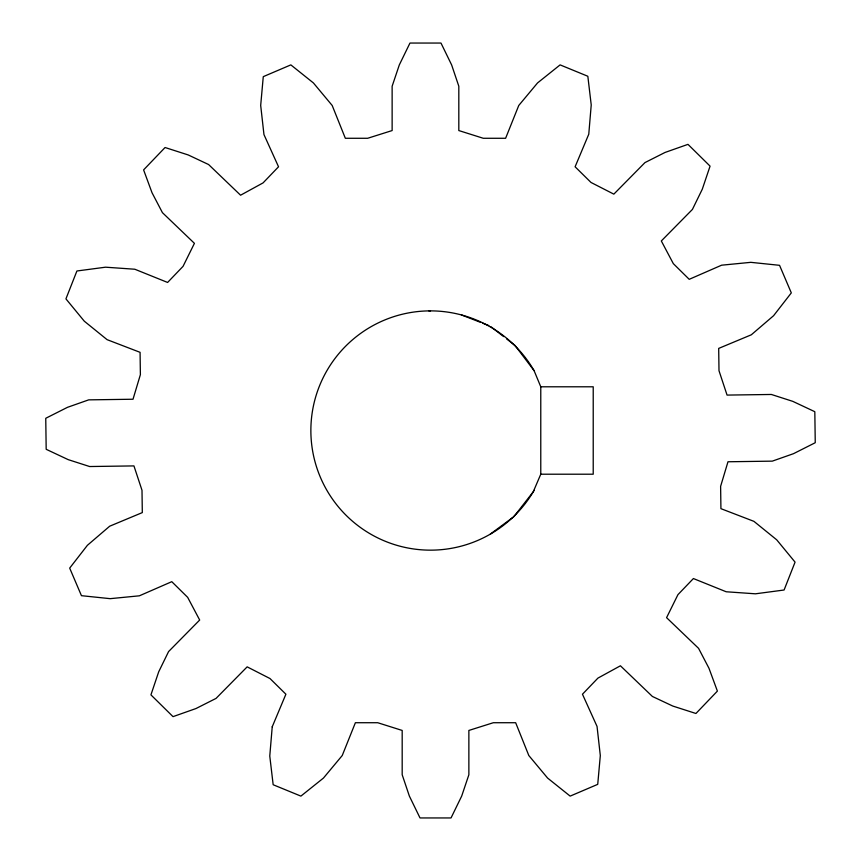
<?xml version="1.0" encoding="UTF-8"?>
<svg xmlns="http://www.w3.org/2000/svg" width="861" height="861" viewBox="0 0 861 861"><rect width="100%" height="100%" fill="white"/><g stroke="black" fill="none" stroke-linecap="round" stroke-linejoin="round"><path stroke-width="1.29" d="M513.856 516.697L533.26 491.76L540.773 474.207L540.773 386.793L534.1 370.682L515.029 345.476L506.72 339.008M490.318 534.1L512.779 517.493M428.832 310.875L430.5 310.875M540.773 386.793L593.218 386.793L593.218 474.207L540.773 474.207M461.464 314.954L480.137 322.197M482.623 323.166L488.844 325.587M491.125 326.879L503.599 336.586M534.121 490.329A119.636 119.636 0 0 1 353.602 522.164A119.636 119.636 0 0 1 353.602 338.868A119.636 119.636 0 0 1 534.111 370.693M272.227 726.802L269.773 756.044L273.163 784.737L300.898 796.113L323.456 778.064L342.237 755.527L355.389 722.723L377.721 722.723L402.184 730.44L402.184 774.749L409.362 796.07L420.017 817.95L451.035 817.95L461.69 796.07L468.868 774.749L468.868 730.44L493.331 722.723L515.664 722.723L528.815 755.527L547.596 778.064L570.154 796.113L597.728 784.349L600.311 755.581L597.039 726.415L582.466 694.224L597.921 678.113L620.426 665.79L652.401 696.463L672.764 706.042L695.936 713.489L717.396 691.103L708.98 668.276L698.562 648.333L666.575 617.66L677.941 594.66L693.396 578.549L726.178 591.765L755.452 593.81L784.091 590.011L795.069 562.125L776.708 539.815L753.913 521.346L720.926 508.668L720.614 486.336L727.986 461.765L772.295 461.141L793.519 453.672L815.249 442.715L814.818 411.698L792.787 401.355L771.359 394.467L727.061 395.091L719 370.725L718.687 348.404L751.309 334.8L773.587 315.707L791.313 292.891L779.549 265.317L750.814 262.336L721.615 265.188L689.22 279.319L673.324 263.638L661.323 240.962L692.427 209.417L702.296 189.194L710.067 166.13L687.982 144.357L665.036 152.451L644.954 162.6L613.839 194.145L591.001 182.457L575.105 166.786L588.773 134.198L591.227 104.956L587.837 76.263L560.102 64.887L537.544 82.936L518.763 105.472L505.611 138.277L483.279 138.277L458.816 130.56L458.816 86.251L451.638 64.93L440.983 43.05L409.965 43.05L399.31 64.93L392.132 86.251L392.132 130.56L367.669 138.277L345.336 138.277L332.185 105.472L313.404 82.936L290.846 64.887L263.272 76.651L260.689 105.419L263.961 134.585L278.534 166.776L263.079 182.887L240.574 195.21L208.599 164.537L188.236 154.958L165.064 147.511L143.604 169.897L152.02 192.724L162.438 212.667L194.425 243.34L183.059 266.34L167.604 282.451L134.822 269.235L105.548 267.19L76.909 270.989L65.931 298.875L84.292 321.185L107.087 339.654L140.074 352.332L140.386 374.664L133.014 399.235L88.705 399.859L67.481 407.328L45.751 418.285L46.182 449.302L68.213 459.645L89.641 466.533L133.939 465.909L142 490.275L142.313 512.596L109.691 526.2L87.413 545.293L69.687 568.109L81.451 595.683L110.186 598.664L139.385 595.812L171.78 581.681L187.676 597.362L199.677 620.038L168.573 651.583L158.704 671.806L150.933 694.87L173.018 716.643L195.964 708.549L216.046 698.4L247.161 666.855L269.999 678.543L285.895 694.214L272.227 726.802"/></g></svg>
